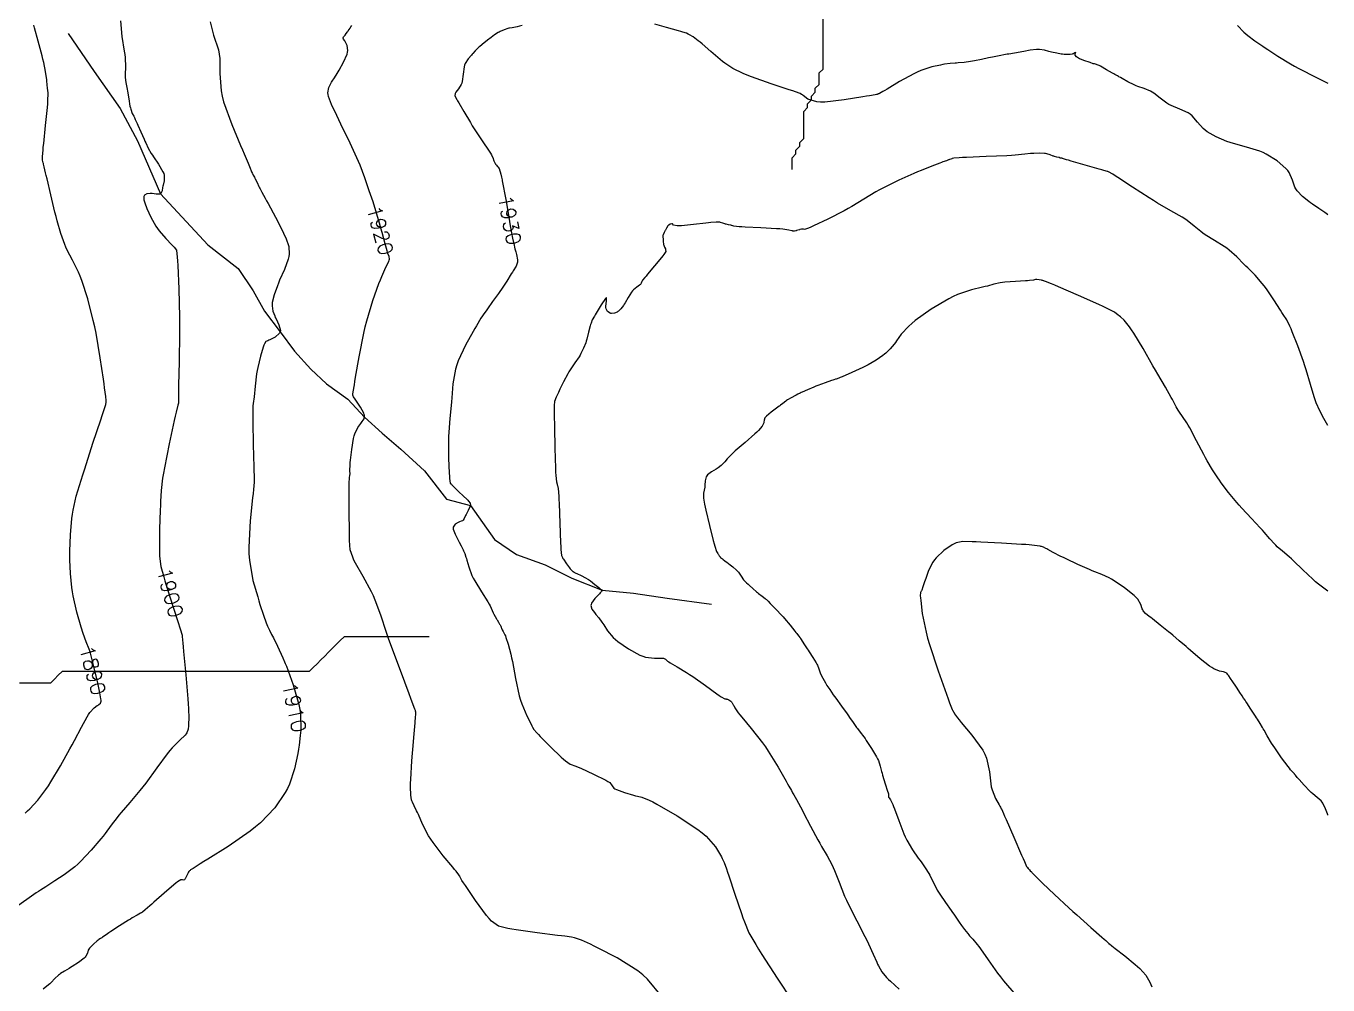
# Model space of a CAD drawing. Header units: metres. Extents: x 68 to 838477, y 94 to 1191015.
# Drawn here: x 838139.6 to 838476.5, y 1189389.2 to 1189637.4 of the extents above; entities that cross this region are included whole.
import ezdxf

# ---------------------------------------------------------------- set-up
doc = ezdxf.new("R2010")
doc.units = ezdxf.units.M
doc.header["$LTSCALE"] = 0.3
doc.layers.add('COTAS 10', color=1, linetype='Continuous')
doc.layers.add('DRENAJE', color=5, linetype='Continuous', lineweight=25)
doc.styles.get("Standard").update_dxf_attribs({"font": 'simplex.shx'})

msp = doc.modelspace()

# ---------------------------------------------------------------- linework, layer by layer
at = {"layer": 'COTAS 10'}
for points, elevation in [([(838164, 1189638.71), (838164.33, 1189634.67), (838164.99, 1189630.93), (838165.1, 1189630.04), (838165.19, 1189629.22), (838165.26, 1189626.79), (838165.21, 1189624.97), (838165.22, 1189624.52), (838165.24, 1189624.1), (838165.43, 1189622.8), (838165.69, 1189621.46), (838165.77, 1189621.02), (838165.84, 1189620.54), (838166.13, 1189618.58), (838166.46, 1189616.67), (838166.56, 1189616.24), (838166.66, 1189615.85), (838167.07, 1189614.77), (838167.46, 1189614.04), (838167.55, 1189613.87), (838167.62, 1189613.71), (838167.84, 1189613.22), (838168.15, 1189612.48), (838168.29, 1189612.15), (838168.46, 1189611.78), (838169.24, 1189610.01), (838170.11, 1189608.08), (838170.33, 1189607.61), (838170.53, 1189607.17), (838171.2, 1189605.8), (838171.97, 1189604.43), (838172.25, 1189603.99), (838172.55, 1189603.52), (838173.87, 1189601.61), (838175, 1189599.7), (838175.19, 1189599.22), (838175.32, 1189598.78), (838175.34, 1189597.37), (838175.05, 1189596.21), (838174.98, 1189595.92), (838174.92, 1189595.63), (838174.77, 1189594.71), (838174.47, 1189594.08), (838174.32, 1189593.97), (838174.14, 1189593.9), (838173.24, 1189593.89), (838172.21, 1189594.01), (838171.95, 1189594.02), (838171.69, 1189594.03), (838170.84, 1189593.95), (838170.23, 1189593.64), (838170.13, 1189593.49), (838170.07, 1189593.31), (838170.07, 1189592.45), (838170.47, 1189591.13), (838170.65, 1189590.67), (838170.86, 1189590.16), (838171.86, 1189587.94), (838173.19, 1189585.57), (838173.61, 1189584.95), (838174.04, 1189584.36), (838175.78, 1189582.37), (838177.33, 1189580.78), (838177.65, 1189580.44), (838177.91, 1189580.14), (838178.47, 1189579.39), (838178.71, 1189577.56), (838178.78, 1189576.58), (838178.85, 1189575.39), (838179.1, 1189569.39), (838179.26, 1189562.02), (838179.28, 1189559.98), (838179.29, 1189557.93), (838179.19, 1189550.52), (838179.05, 1189544.47), (838179.03, 1189543.28), (838179.02, 1189542.3), (838179.03, 1189540.52), (838179.04, 1189540.08), (838179.02, 1189539.95), (838179, 1189539.82), (838178.85, 1189539.29), (838178.38, 1189537.42), (838178.16, 1189536.44), (838177.9, 1189535.26), (838176.63, 1189529.29), (838175.36, 1189523.01), (838175.11, 1189521.62), (838174.91, 1189520.38), (838174.5, 1189517.17), (838174.37, 1189514.29), (838174.33, 1189513.26), (838174.28, 1189512.12), (838174.11, 1189507.17), (838174.06, 1189502.27), (838174.08, 1189501.17), (838174.09, 1189501.13), (838174.13, 1189500.18), (838174.46, 1189497.52), (838175.19, 1189494.8), (838175.5, 1189493.77), (838175.85, 1189492.63), (838177.47, 1189487.52), (838179, 1189482.77), (838179.29, 1189481.86), (838179.53, 1189481.13), (838179.91, 1189479.94), (838179.92, 1189479.83), (838179.93, 1189479.77), (838179.93, 1189479.71), (838179.96, 1189479.41), (838180.12, 1189477.67), (838180.21, 1189476.7), (838180.33, 1189475.51), (838180.9, 1189469.47), (838181.45, 1189463.23), (838181.54, 1189461.91), (838181.61, 1189460.78), (838181.67, 1189458.17), (838181.59, 1189456.87), (838181.58, 1189456.56), (838181.57, 1189456.26), (838181.55, 1189455.36), (838181.21, 1189454.46), (838180.99, 1189454.17), (838180.73, 1189453.85), (838179.33, 1189452.55), (838177.36, 1189450.57), (838176.74, 1189449.83), (838176.07, 1189449.01), (838173.39, 1189445.35), (838170.54, 1189441.43), (838169.79, 1189440.44), (838169.04, 1189439.5), (838166.44, 1189436.42), (838164.16, 1189433.81), (838163.62, 1189433.15), (838163.12, 1189432.53), (838161.61, 1189430.5), (838160.05, 1189428.41), (838159.52, 1189427.73), (838158.94, 1189427.01), (838156.46, 1189424.08), (838153.69, 1189421.16), (838152.93, 1189420.44), (838152.17, 1189419.77), (838149.44, 1189417.69), (838147.04, 1189416.12), (838146.5, 1189415.76), (838146.01, 1189415.45), (838144.66, 1189414.6), (838143.29, 1189413.72), (838142.78, 1189413.38), (838142.22, 1189413), (838139.73, 1189411.29), (838137.41, 1189409.69)], 1900), ([(838139.34, 1189433.66), (838139.93, 1189434.22), (838140.52, 1189434.8), (838142.58, 1189437.02), (838144.71, 1189439.8), (838145.34, 1189440.73), (838145.99, 1189441.73), (838148.49, 1189445.91), (838150.9, 1189450.26), (838151.5, 1189451.36), (838152.07, 1189452.43), (838153.89, 1189455.91), (838155.38, 1189458.62), (838155.74, 1189459.2), (838156.09, 1189459.7), (838157.18, 1189460.89), (838158.01, 1189461.49), (838158.19, 1189461.63), (838158.36, 1189461.75), (838158.8, 1189462.09), (838158.98, 1189462.65), (838158.98, 1189462.92), (838158.95, 1189463.24), (838158.69, 1189464.79), (838158.2, 1189466.97), (838158.04, 1189467.69), (838157.87, 1189468.45), (838157.15, 1189471.61), (838156.36, 1189474.71), (838156.14, 1189475.44), (838155.93, 1189476.1), (838155.16, 1189478.03), (838154.33, 1189480.14), (838154.07, 1189480.92), (838154.05, 1189481), (838153.8, 1189481.79), (838152.75, 1189485.65), (838151.8, 1189489.88), (838151.59, 1189490.98), (838151.42, 1189492.05), (838151.03, 1189495.65), (838150.9, 1189499.26), (838150.9, 1189500.33), (838150.91, 1189501.44), (838151.06, 1189505.69), (838151.44, 1189509.93), (838151.59, 1189511.03), (838151.77, 1189512.1), (838152.57, 1189515.69), (838153.8, 1189519.85), (838154.25, 1189521.27), (838154.74, 1189522.82), (838156.88, 1189529.41), (838158.88, 1189535.43), (838159.28, 1189536.62), (838159.6, 1189537.6), (838160.21, 1189539.41), (838160.32, 1189540.02), (838160.32, 1189540.23), (838160.32, 1189540.47), (838160.21, 1189541.52), (838159.89, 1189543.78), (838159.75, 1189544.78), (838159.57, 1189545.95), (838158.76, 1189551.52), (838157.68, 1189557.9), (838157.33, 1189559.57), (838156.97, 1189561.2), (838155.52, 1189566.76), (838153.97, 1189571.51), (838153.54, 1189572.64), (838153.12, 1189573.68), (838151.6, 1189576.76), (838150.23, 1189579.37), (838149.89, 1189580.12), (838149.57, 1189580.88), (838148.56, 1189583.71), (838147.62, 1189587.01), (838147.34, 1189588.07), (838147.05, 1189589.18), (838145.95, 1189593.71), (838144.99, 1189597.82), (838144.79, 1189598.67), (838144.62, 1189599.4), (838144.26, 1189600.99), (838144.1, 1189601.66), (838144.06, 1189601.81), (838144.03, 1189601.95), (838143.92, 1189602.33), (838143.86, 1189602.7), (838143.84, 1189602.82), (838143.84, 1189602.97), (838143.83, 1189603.59), (838143.96, 1189605.24), (838144.03, 1189606.04), (838144.13, 1189606.99), (838144.62, 1189611.62), (838145.08, 1189616.29), (838145.16, 1189617.26), (838145.22, 1189618.1), (838145.26, 1189619.94), (838145.17, 1189620.85), (838145.14, 1189621.09), (838145.12, 1189621.34), (838145.07, 1189622.2), (838144.97, 1189623.24), (838144.93, 1189623.6), (838144.88, 1189623.99), (838144.62, 1189625.66), (838144.15, 1189627.99), (838143.95, 1189628.81), (838143.73, 1189629.7), (838142.71, 1189633.5), (838141.76, 1189636.97), (838141.59, 1189637.64)], 1890), ([(838187.25, 1189638.45), (838188.09, 1189635.08), (838189.34, 1189631.21), (838189.55, 1189630.13), (838189.7, 1189629.04), (838189.76, 1189625.08), (838190.03, 1189620.64), (838190.31, 1189619.24), (838190.68, 1189617.78), (838192.79, 1189611.89), (838195.07, 1189606.49), (838195.56, 1189605.33), (838195.99, 1189604.32), (838197.01, 1189601.89), (838197.53, 1189600.65), (838197.64, 1189600.39), (838197.73, 1189600.17), (838197.94, 1189599.68), (838198.07, 1189599.39), (838198.12, 1189599.29), (838198.17, 1189599.2), (838198.38, 1189598.8), (838198.67, 1189598.24), (838198.77, 1189598.04), (838198.88, 1189597.82), (838199.34, 1189596.87), (838199.85, 1189595.83), (838199.99, 1189595.56), (838200.12, 1189595.29), (838200.61, 1189594.37), (838201.43, 1189592.84), (838201.79, 1189592.18), (838202.19, 1189591.43), (838204.1, 1189587.9), (838206.01, 1189584.2), (838206.41, 1189583.34), (838206.76, 1189582.56), (838207.58, 1189580.35), (838207.69, 1189578.38), (838207.59, 1189577.75), (838207.44, 1189577.09), (838206.44, 1189574.39), (838205.2, 1189571.6), (838204.91, 1189570.88), (838204.63, 1189570.18), (838203.79, 1189567.85), (838203.3, 1189565.87), (838203.24, 1189565.39), (838203.22, 1189564.95), (838203.41, 1189563.6), (838203.91, 1189562.36), (838204.08, 1189561.99), (838204.27, 1189561.59), (838205.03, 1189560.06), (838205.4, 1189558.58), (838205.33, 1189558.22), (838205.19, 1189557.89), (838204.04, 1189556.89), (838202.67, 1189556.2), (838202.39, 1189556.06), (838202.15, 1189555.95), (838201.61, 1189555.73), (838201.24, 1189555.11), (838201.09, 1189554.75), (838200.94, 1189554.3), (838200.23, 1189551.98), (838199.53, 1189549.04), (838199.37, 1189548.2), (838199.22, 1189547.34), (838198.83, 1189544.16), (838198.58, 1189541.4), (838198.52, 1189540.81), (838198.46, 1189540.29), (838198.3, 1189539.07), (838198.24, 1189537.09), (838198.24, 1189536.1), (838198.25, 1189534.92), (838198.38, 1189529.07), (838198.53, 1189523.25), (838198.56, 1189522.09), (838198.58, 1189521.13), (838198.6, 1189519.29), (838198.43, 1189517.42), (838198.33, 1189516.43), (838198.21, 1189515.25), (838197.57, 1189509.29), (838197.2, 1189502.5), (838197.25, 1189500.8), (838197.36, 1189499.17), (838198.28, 1189493.91), (838199.52, 1189489.63), (838199.82, 1189488.62), (838200.11, 1189487.68), (838201, 1189484.91), (838201.71, 1189482.92), (838201.88, 1189482.48), (838202.04, 1189482.07), (838202.54, 1189481), (838203.12, 1189479.89), (838203.34, 1189479.46), (838203.59, 1189478.99), (838204.68, 1189476.86), (838206.06, 1189473.83), (838206.49, 1189472.79), (838206.66, 1189472.37), (838206.94, 1189471.66), (838208.72, 1189466.86), (838210.18, 1189461.79), (838210.43, 1189460.5), (838210.61, 1189459.25), (838210.71, 1189455.14), (838210.55, 1189453.77), (838210.25, 1189451.28), (838210.08, 1189450.2), (838209.9, 1189449.11), (838209.08, 1189445.14), (838207.72, 1189441.14), (838207.2, 1189440.05), (838206.61, 1189438.96), (838203.94, 1189435.06), (838200.22, 1189431.18), (838198.96, 1189430.1), (838197.61, 1189429.01), (838191.9, 1189425.06), (838186.65, 1189421.78), (838185.58, 1189421.11), (838184.67, 1189420.54), (838182.79, 1189419.36), (838182.14, 1189418.94), (838182.01, 1189418.84), (838181.9, 1189418.76), (838181.68, 1189418.56), (838181.54, 1189418.29), (838181.49, 1189418.17), (838181.42, 1189418.02), (838181.11, 1189417.31), (838180.76, 1189416.64), (838180.67, 1189416.52), (838180.58, 1189416.43), (838180.3, 1189416.32), (838180.03, 1189416.38), (838179.95, 1189416.39), (838179.88, 1189416.39), (838179.59, 1189416.38), (838178.75, 1189415.83), (838178.33, 1189415.49), (838177.82, 1189415.08), (838175.29, 1189412.91), (838172.67, 1189410.62), (838172.11, 1189410.13), (838171.62, 1189409.7), (838170.43, 1189408.64), (838169.66, 1189408.03), (838169.43, 1189407.87), (838169.2, 1189407.72), (838168.31, 1189407.23), (838167.04, 1189406.52), (838166.57, 1189406.24), (838166.05, 1189405.92), (838163.72, 1189404.46), (838161.5, 1189403.01), (838161.03, 1189402.71), (838160.64, 1189402.44), (838159.76, 1189401.83), (838159.36, 1189401.53), (838159.25, 1189401.46), (838159.16, 1189401.4), (838158.86, 1189401.23), (838158.41, 1189400.93), (838158.22, 1189400.77), (838158, 1189400.59), (838156.98, 1189399.7), (838156.01, 1189398.7), (838155.82, 1189398.45), (838155.67, 1189398.21), (838155.43, 1189397.44), (838155.07, 1189396.64), (838154.85, 1189396.39), (838154.58, 1189396.11), (838153.14, 1189395), (838151.49, 1189393.93), (838151.09, 1189393.67), (838150.71, 1189393.44), (838149.52, 1189392.76), (838148.5, 1189392.12), (838148.23, 1189391.92), (838147.96, 1189391.7), (838147.04, 1189390.81), (838146.03, 1189389.8), (838145.71, 1189389.51), (838145.37, 1189389.21), (838144.02, 1189388.1)], 1910), ([(838304.14, 1189386.2), (838300.39, 1189390.68), (838299.18, 1189391.79), (838297.89, 1189392.85), (838292.58, 1189396.2), (838287.63, 1189398.71), (838286.56, 1189399.24), (838285.63, 1189399.7), (838283.33, 1189400.75), (838282.07, 1189401.23), (838281.77, 1189401.33), (838281.5, 1189401.41), (838280.75, 1189401.57), (838279.03, 1189401.77), (838278.15, 1189401.88), (838277.1, 1189402.01), (838271.85, 1189402.68), (838266.44, 1189403.43), (838265.28, 1189403.61), (838264.27, 1189403.79), (838261.85, 1189404.36), (838260.05, 1189405.71), (838259.43, 1189406.37), (838258.75, 1189407.16), (838255.86, 1189411.06), (838253.27, 1189414.89), (838252.78, 1189415.62), (838252.38, 1189416.22), (838251.79, 1189417.22), (838251.79, 1189417.35), (838251.77, 1189417.4), (838251.75, 1189417.45), (838251.61, 1189417.68), (838250.88, 1189418.6), (838250.48, 1189419.08), (838250, 1189419.67), (838247.56, 1189422.6), (838244.91, 1189426.03), (838244.3, 1189426.93), (838243.75, 1189427.81), (838242.19, 1189430.8), (838241.12, 1189433.26), (838240.87, 1189433.8), (838240.65, 1189434.28), (838239.99, 1189435.54), (838239.54, 1189436.5), (838239.44, 1189436.8), (838239.35, 1189437.11), (838239.11, 1189438.33), (838239.06, 1189440.48), (838239.09, 1189441.38), (838239.13, 1189442.4), (838239.45, 1189447.17), (838239.83, 1189452.09), (838239.93, 1189453.21), (838240.01, 1189454.22), (838240.25, 1189456.99), (838240.4, 1189458.68), (838240.43, 1189459.02), (838240.44, 1189459.3), (838240.45, 1189459.82), (838240.38, 1189460.02), (838240.36, 1189460.09), (838240.33, 1189460.18), (838240.2, 1189460.56), (838239.53, 1189462.36), (838239.16, 1189463.34), (838238.71, 1189464.53), (838236.44, 1189470.56), (838233.96, 1189477.26), (838233.39, 1189478.87), (838232.86, 1189480.38), (838231.36, 1189484.92), (838229.94, 1189488.8), (838229.46, 1189489.89), (838228.95, 1189490.97), (838226.8, 1189494.92), (838224.83, 1189498.4), (838224.44, 1189499.18), (838224.12, 1189499.89), (838223.49, 1189501.79), (838223.31, 1189504.19), (838223.28, 1189505.2), (838223.25, 1189506.36), (838223.18, 1189511.83), (838223.17, 1189517.09), (838223.18, 1189518.12), (838223.19, 1189518.98), (838223.29, 1189520.53), (838223.38, 1189521.02), (838223.4, 1189521.21), (838223.41, 1189521.42), (838223.4, 1189522.34), (838223.45, 1189523.82), (838223.49, 1189524.39), (838223.55, 1189525.01), (838223.86, 1189527.81), (838224.34, 1189530.65), (838224.51, 1189531.29), (838224.68, 1189531.87), (838225.43, 1189533.47), (838226.19, 1189534.55), (838226.37, 1189534.81), (838226.54, 1189535.05), (838227.06, 1189535.75), (838227.19, 1189536.57), (838227.11, 1189536.88), (838226.98, 1189537.22), (838226.12, 1189538.78), (838225.13, 1189540.27), (838224.92, 1189540.58), (838224.74, 1189540.85), (838224.32, 1189541.44), (838224.16, 1189541.81), (838224.14, 1189541.94), (838224.14, 1189542.08), (838224.21, 1189542.7), (838224.53, 1189544.52), (838224.69, 1189545.42), (838224.87, 1189546.49), (838225.76, 1189551.79), (838226.96, 1189557.94), (838227.34, 1189559.54), (838227.73, 1189561.1), (838229.32, 1189566.38), (838230.89, 1189570.73), (838231.27, 1189571.71), (838231.62, 1189572.59), (838232.72, 1189574.96), (838233.43, 1189576.44), (838233.54, 1189576.76), (838233.61, 1189577.04), (838233.57, 1189577.75), (838233.24, 1189578.53), (838233.14, 1189578.86), (838233.02, 1189579.25), (838232.53, 1189581.04), (838231.72, 1189583.99), (838231.4, 1189585.1), (838231.04, 1189586.34), (838229.37, 1189591.87), (838228.4, 1189594.76), (838227.28, 1189598.08), (838226.65, 1189599.75), (838226, 1189601.39), (838223.45, 1189607.12), (838221.06, 1189612.04), (838220.01, 1189614.21), (838218.61, 1189617.12), (838217.83, 1189619.16), (838217.73, 1189619.65), (838217.68, 1189620.1), (838217.9, 1189621.48), (838218.46, 1189622.56), (838218.61, 1189622.84), (838218.77, 1189623.11), (838219.37, 1189624), (838220.1, 1189625.11), (838220.35, 1189625.53), (838220.62, 1189625.99), (838221.76, 1189628.04), (838222.67, 1189630.14), (838222.8, 1189630.63), (838222.88, 1189631.07), (838222.7, 1189632.36), (838222.23, 1189633.23), (838222.12, 1189633.42), (838222.03, 1189633.58), (838221.75, 1189633.99), (838221.61, 1189634.23), (838221.61, 1189634.3), (838221.61, 1189634.37), (838221.74, 1189634.6), (838221.98, 1189634.88), (838222.05, 1189634.97), (838222.13, 1189635.07), (838222.42, 1189635.48), (838222.73, 1189635.91), (838222.82, 1189636.02), (838222.9, 1189636.14), (838223.2, 1189636.52), (838223.44, 1189636.86), (838223.49, 1189636.94), (838223.54, 1189637.01), (838223.64, 1189637.23), (838223.92, 1189637.57)], 1920), ([(838476.51, 1189588.51), (838476.4, 1189588.6), (838476.07, 1189588.84), (838475.72, 1189589.1), (838474.18, 1189590.13), (838472.47, 1189591.3), (838472.01, 1189591.64), (838471.54, 1189591.99), (838469.9, 1189593.3), (838468.51, 1189594.78), (838468.22, 1189595.23), (838467.95, 1189595.69), (838467.32, 1189597.52), (838466.48, 1189599.47), (838466.09, 1189600.01), (838465.63, 1189600.55), (838463.41, 1189602.52), (838460.56, 1189604.26), (838459.71, 1189604.67), (838458.84, 1189605.04), (838455.45, 1189606.08), (838452.07, 1189606.98), (838451.2, 1189607.26), (838450.36, 1189607.55), (838447.56, 1189608.69), (838445.24, 1189610.03), (838444.69, 1189610.44), (838444.19, 1189610.87), (838442.74, 1189612.56), (838441.33, 1189614.17), (838440.85, 1189614.55), (838440.34, 1189614.9), (838438.17, 1189615.89), (838435.92, 1189616.81), (838435.35, 1189617.11), (838434.81, 1189617.43), (838433.08, 1189618.77), (838431.49, 1189620.03), (838431.05, 1189620.31), (838430.6, 1189620.56), (838428.98, 1189621.21), (838427.33, 1189621.75), (838426.87, 1189621.94), (838426.4, 1189622.14), (838424.69, 1189623), (838423.29, 1189623.78), (838422.8, 1189624.06), (838422.41, 1189624.27), (838422.35, 1189624.31), (838422.33, 1189624.32), (838422.31, 1189624.34), (838422.23, 1189624.4), (838422.12, 1189624.47), (838422.08, 1189624.49), (838422.04, 1189624.51), (838421.87, 1189624.57), (838421.34, 1189624.84), (838421.08, 1189624.99), (838420.77, 1189625.16), (838419.21, 1189626.08), (838417.63, 1189626.99), (838417.3, 1189627.16), (838417.02, 1189627.31), (838416.39, 1189627.55), (838416.12, 1189627.58), (838416.06, 1189627.58), (838416.01, 1189627.59), (838415.9, 1189627.6), (838415.8, 1189627.62), (838415.77, 1189627.63), (838415.73, 1189627.65), (838415.55, 1189627.72), (838415.13, 1189627.87), (838414.94, 1189627.94), (838414.71, 1189628.02), (838413.6, 1189628.39), (838412.46, 1189628.83), (838412.21, 1189628.94), (838411.98, 1189629.06), (838411.39, 1189629.45), (838411.1, 1189629.82), (838411.07, 1189629.93), (838411.05, 1189630.02), (838411.14, 1189630.36), (838411.25, 1189630.57), (838411.24, 1189630.59), (838411.22, 1189630.59), (838411, 1189630.44), (838410.62, 1189630.22), (838410.49, 1189630.17), (838410.35, 1189630.14), (838409.77, 1189630.06), (838409.21, 1189630.04), (838409.09, 1189630.04), (838408.97, 1189630.03), (838408.67, 1189630.01), (838408.46, 1189630), (838408.41, 1189630), (838408.36, 1189630), (838408.22, 1189630.01), (838407.85, 1189630.08), (838407.66, 1189630.12), (838407.44, 1189630.16), (838406.31, 1189630.38), (838404.99, 1189630.66), (838404.64, 1189630.74), (838404.3, 1189630.82), (838403.13, 1189631.14), (838401.89, 1189631.33), (838401.51, 1189631.34), (838401.1, 1189631.33), (838399.46, 1189631.13), (838397.76, 1189630.81), (838397.31, 1189630.73), (838396.88, 1189630.65), (838395.4, 1189630.4), (838393.93, 1189630.15), (838393.5, 1189630.08), (838393.07, 1189630), (838391.41, 1189629.71), (838389.66, 1189629.37), (838389.17, 1189629.27), (838388.67, 1189629.16), (838386.83, 1189628.75), (838385, 1189628.37), (838384.51, 1189628.28), (838384.03, 1189628.21), (838382.34, 1189627.99), (838380.8, 1189627.84), (838380.4, 1189627.8), (838380.02, 1189627.77), (838378.76, 1189627.68), (838377.31, 1189627.5), (838376.81, 1189627.41), (838376.27, 1189627.31), (838373.96, 1189626.81), (838371.12, 1189625.86), (838370.23, 1189625.47), (838369.31, 1189625.03), (838365.63, 1189623.01), (838362.44, 1189621.1), (838361.82, 1189620.73), (838361.32, 1189620.44), (838360.48, 1189619.95), (838360.39, 1189619.91), (838360.36, 1189619.9), (838360.33, 1189619.89), (838360.23, 1189619.85), (838360.14, 1189619.81), (838360.12, 1189619.8), (838360.1, 1189619.8), (838360.05, 1189619.77), (838360, 1189619.75), (838359.98, 1189619.74), (838359.97, 1189619.74), (838359.92, 1189619.71), (838359.8, 1189619.68), (838359.74, 1189619.67), (838359.67, 1189619.66), (838359.33, 1189619.6), (838357.85, 1189619.36), (838357.06, 1189619.23), (838356.1, 1189619.07), (838351.29, 1189618.27), (838346.27, 1189617.7), (838345.19, 1189617.69), (838344.24, 1189617.74), (838341.91, 1189618.46), (838340.71, 1189619.38), (838340.48, 1189619.56), (838340.28, 1189619.7), (838339.93, 1189619.95), (838338.72, 1189620.36), (838337.99, 1189620.6), (838337.08, 1189620.9), (838332.37, 1189622.46), (838327.3, 1189624.23), (838326.16, 1189624.67), (838325.15, 1189625.09), (838322.46, 1189626.41), (838320.42, 1189627.8), (838319.81, 1189628.26), (838319.19, 1189628.76), (838316.78, 1189630.82), (838314.54, 1189632.79), (838314.02, 1189633.22), (838313.55, 1189633.6), (838312.19, 1189634.57), (838311.27, 1189635.12), (838311.07, 1189635.24), (838310.9, 1189635.34), (838310.46, 1189635.56), (838309.51, 1189635.85), (838309.01, 1189636), (838308.41, 1189636.17), (838305.35, 1189637.01), (838302.28, 1189637.85)], 1930), ([(838453.13, 1189637.58), (838454.78, 1189635.81), (838455.26, 1189635.37), (838455.74, 1189634.94), (838457.58, 1189633.57), (838459.65, 1189632.2), (838460.29, 1189631.78), (838460.96, 1189631.34), (838463.58, 1189629.58), (838466.83, 1189627.58), (838467.88, 1189626.99), (838468.99, 1189626.38), (838473.58, 1189624.05), (838476.51, 1189622.63)], 1920), ([(838267.96, 1189637.54), (838267.24, 1189637.35), (838266.64, 1189637.21), (838265.37, 1189636.96), (838264.71, 1189636.86), (838264.49, 1189636.81), (838264.26, 1189636.75), (838263.29, 1189636.42), (838262.27, 1189635.98), (838262, 1189635.84), (838261.73, 1189635.7), (838260.84, 1189635.12), (838259.9, 1189634.42), (838259.61, 1189634.2), (838259.31, 1189633.97), (838258.12, 1189633.06), (838256.99, 1189632.14), (838256.73, 1189631.92), (838256.49, 1189631.7), (838255.83, 1189631.02), (838255.24, 1189630.33), (838255.05, 1189630.11), (838254.84, 1189629.88), (838253.98, 1189628.93), (838253.21, 1189627.68), (838253.05, 1189627.26), (838252.93, 1189626.81), (838252.69, 1189624.92), (838252.46, 1189623.05), (838252.34, 1189622.62), (838252.2, 1189622.23), (838251.47, 1189621.11), (838250.8, 1189620.31), (838250.69, 1189620.12), (838250.61, 1189619.93), (838250.58, 1189619.36), (838251.05, 1189618.42), (838251.27, 1189618.01), (838251.54, 1189617.53), (838252.85, 1189615.24), (838254.55, 1189612.43), (838255.06, 1189611.61), (838255.58, 1189610.79), (838257.64, 1189607.69), (838259.4, 1189605.04), (838259.74, 1189604.5), (838260.02, 1189604.04), (838260.5, 1189603.08), (838260.58, 1189602.68), (838260.62, 1189602.57), (838260.65, 1189602.47), (838260.82, 1189602.13), (838261, 1189601.82), (838261.05, 1189601.74), (838261.1, 1189601.67), (838261.29, 1189601.4), (838261.5, 1189601.11), (838261.57, 1189601.02), (838261.65, 1189600.93), (838261.97, 1189600.54), (838262.45, 1189599.05), (838262.63, 1189598.26), (838262.76, 1189597.62), (838262.83, 1189597.3), (838263.71, 1189592.49), (838264.59, 1189587.38), (838264.79, 1189586.24), (838264.97, 1189585.21), (838265.48, 1189582.49), (838265.88, 1189580.65), (838265.99, 1189580.18), (838266.1, 1189579.72), (838266.31, 1189578.96), (838266.52, 1189578.22), (838266.75, 1189576.92), (838266.75, 1189576.59), (838266.72, 1189576.27), (838266.37, 1189575.24), (838265.67, 1189574.07), (838265.42, 1189573.67), (838265.15, 1189573.23), (838263.97, 1189571.37), (838262.6, 1189569.28), (838262.2, 1189568.71), (838261.81, 1189568.14), (838260.33, 1189566.09), (838258.95, 1189564.18), (838258.61, 1189563.7), (838258.29, 1189563.23), (838257.29, 1189561.74), (838256.14, 1189559.84), (838255.73, 1189559.13), (838255.28, 1189558.34), (838253.3, 1189554.79), (838251.43, 1189550.77), (838251.05, 1189549.68), (838250.73, 1189548.6), (838250.05, 1189544.79), (838249.75, 1189541.13), (838249.66, 1189540.15), (838249.57, 1189539.18), (838249.22, 1189535.81), (838248.96, 1189532.23), (838248.92, 1189531.14), (838248.9, 1189530), (838248.93, 1189525.53), (838249.07, 1189521.64), (838249.12, 1189520.88), (838249.17, 1189520.25), (838249.36, 1189519.1), (838249.65, 1189518.77), (838249.75, 1189518.65), (838249.87, 1189518.53), (838250.38, 1189518), (838251.08, 1189517.31), (838251.32, 1189517.09), (838251.58, 1189516.84), (838252.67, 1189515.83), (838253.7, 1189514.86), (838253.91, 1189514.64), (838254.1, 1189514.44), (838254.52, 1189513.91), (838254.58, 1189513.38), (838254.53, 1189513.18), (838254.46, 1189512.96), (838253.99, 1189511.97), (838253.44, 1189510.97), (838253.32, 1189510.74), (838253.21, 1189510.52), (838252.93, 1189509.9), (838252.7, 1189509.5), (838252.63, 1189509.42), (838252.54, 1189509.35), (838252.19, 1189509.23), (838251.72, 1189509.09), (838251.56, 1189509.01), (838251.38, 1189508.92), (838250.65, 1189508.47), (838250.14, 1189507.72), (838250.11, 1189507.45), (838250.13, 1189507.15), (838250.59, 1189505.85), (838251.31, 1189504.48), (838251.49, 1189504.14), (838251.66, 1189503.83), (838252.19, 1189502.83), (838252.61, 1189502), (838252.71, 1189501.78), (838252.81, 1189501.57), (838253.1, 1189500.86), (838253.42, 1189499.92), (838253.52, 1189499.57), (838253.64, 1189499.18), (838254.13, 1189497.42), (838254.97, 1189495.2), (838255.31, 1189494.51), (838255.69, 1189493.78), (838257.42, 1189490.92), (838259.08, 1189488.32), (838259.42, 1189487.76), (838259.7, 1189487.28), (838260.24, 1189486.13), (838260.47, 1189485.47), (838260.54, 1189485.29), (838260.62, 1189485.12), (838260.95, 1189484.53), (838261.31, 1189483.96), (838261.41, 1189483.8), (838261.5, 1189483.65), (838261.83, 1189483.08), (838262.12, 1189482.58), (838262.18, 1189482.47), (838262.24, 1189482.36), (838262.41, 1189482.05), (838262.52, 1189481.81), (838262.55, 1189481.75), (838262.57, 1189481.7), (838262.62, 1189481.51), (838262.71, 1189481.27), (838262.75, 1189481.19), (838262.81, 1189481.09), (838263.09, 1189480.65), (838263.49, 1189479.84), (838263.62, 1189479.51), (838263.76, 1189479.14), (838264.33, 1189477.41), (838265.02, 1189474.81), (838265.22, 1189473.89), (838265.43, 1189472.88), (838266.25, 1189468.5), (838267.22, 1189464), (838267.52, 1189462.92), (838267.84, 1189461.91), (838269.13, 1189458.84), (838270.27, 1189456.7), (838270.49, 1189456.28), (838270.68, 1189455.93), (838271.02, 1189455.27), (838271.73, 1189454.48), (838272.15, 1189454.05), (838272.66, 1189453.52), (838275.3, 1189450.83), (838278.06, 1189448.14), (838278.66, 1189447.6), (838279.18, 1189447.17), (838280.43, 1189446.34), (838281.82, 1189445.82), (838282.42, 1189445.56), (838283.12, 1189445.26), (838286.45, 1189443.77), (838289.59, 1189442.21), (838290.17, 1189441.87), (838290.63, 1189441.56), (838291.26, 1189440.74), (838291.65, 1189440.11), (838291.96, 1189439.93), (838292.35, 1189439.73), (838294.49, 1189438.97), (838296.82, 1189438.3), (838297.33, 1189438.16), (838297.79, 1189438.05), (838298.97, 1189437.82), (838300.85, 1189437.02), (838301.75, 1189436.55), (838302.82, 1189435.97), (838308.04, 1189432.95), (838313.39, 1189429.46), (838314.55, 1189428.57), (838315.56, 1189427.73), (838318, 1189424.97), (838319.27, 1189422.8), (838319.53, 1189422.33), (838319.76, 1189421.91), (838320.26, 1189420.87), (838320.84, 1189419.2), (838321.11, 1189418.39), (838321.43, 1189417.43), (838322.99, 1189412.7), (838324.7, 1189407.69), (838325.11, 1189406.55), (838325.5, 1189405.52), (838326.67, 1189402.7), (838328.4, 1189399.61), (838329.14, 1189398.41), (838329.98, 1189397.06), (838333.97, 1189390.94), (838337.84, 1189385.09)], 1930), ([(838476.51, 1189534.01), (838476.17, 1189534.56), (838475.79, 1189535.2), (838475.44, 1189535.81), (838474.37, 1189537.76), (838473.45, 1189539.88), (838473.19, 1189540.6), (838472.93, 1189541.38), (838471.96, 1189544.64), (838470.86, 1189548.39), (838470.52, 1189549.47), (838470.16, 1189550.56), (838468.69, 1189554.64), (838467.29, 1189558.22), (838466.97, 1189558.99), (838466.68, 1189559.67), (838465.85, 1189561.31), (838464.95, 1189562.74), (838464.61, 1189563.28), (838464.23, 1189563.88), (838462.52, 1189566.56), (838460.57, 1189569.41), (838460.04, 1189570.11), (838459.52, 1189570.78), (838457.65, 1189572.9), (838455.81, 1189574.77), (838455.29, 1189575.28), (838454.78, 1189575.8), (838452.94, 1189577.65), (838450.93, 1189579.42), (838450.32, 1189579.89), (838449.69, 1189580.34), (838447.19, 1189581.91), (838444.76, 1189583.38), (838444.17, 1189583.78), (838443.61, 1189584.18), (838441.9, 1189585.58), (838440.07, 1189587.04), (838439.45, 1189587.47), (838438.77, 1189587.91), (838435.89, 1189589.57), (838432.4, 1189591.57), (838431.34, 1189592.21), (838430.23, 1189592.9), (838425.89, 1189595.71), (838422.14, 1189598.19), (838421.41, 1189598.66), (838420.81, 1189599.05), (838419.74, 1189599.69), (838419.57, 1189599.73), (838419.53, 1189599.74), (838419.5, 1189599.75), (838419.42, 1189599.77), (838418.51, 1189600.04), (838417.95, 1189600.2), (838417.26, 1189600.39), (838413.68, 1189601.41), (838410.08, 1189602.44), (838409.38, 1189602.64), (838408.81, 1189602.81), (838407.84, 1189603.11), (838407.7, 1189603.18), (838407.66, 1189603.19), (838407.61, 1189603.2), (838407.44, 1189603.22), (838407.29, 1189603.23), (838407.25, 1189603.23), (838407.22, 1189603.24), (838407.14, 1189603.28), (838406.99, 1189603.34), (838406.91, 1189603.36), (838406.82, 1189603.38), (838406.34, 1189603.48), (838405.73, 1189603.63), (838405.55, 1189603.69), (838405.36, 1189603.76), (838404.63, 1189604.04), (838403.73, 1189604.31), (838403.44, 1189604.37), (838403.13, 1189604.41), (838401.83, 1189604.49), (838400.38, 1189604.45), (838399.97, 1189604.42), (838399.56, 1189604.39), (838398.05, 1189604.2), (838395.59, 1189603.96), (838394.58, 1189603.89), (838393.43, 1189603.83), (838388.05, 1189603.59), (838382.93, 1189603.38), (838381.93, 1189603.34), (838381.1, 1189603.3), (838379.65, 1189603.19), (838379.36, 1189603.11), (838379.28, 1189603.09), (838379.2, 1189603.06), (838378.89, 1189602.96), (838378.53, 1189602.83), (838378.41, 1189602.79), (838378.29, 1189602.74), (838377.78, 1189602.55), (838376.86, 1189602.21), (838376.47, 1189602.07), (838376.04, 1189601.9), (838373.99, 1189601.14), (838371.21, 1189600.03), (838370.31, 1189599.65), (838369.36, 1189599.24), (838365.46, 1189597.47), (838361.47, 1189595.51), (838360.47, 1189594.98), (838359.52, 1189594.45), (838356.43, 1189592.59), (838353.29, 1189590.68), (838352.3, 1189590.13), (838351.26, 1189589.56), (838347.06, 1189587.44), (838343.37, 1189585.69), (838342.64, 1189585.36), (838342.05, 1189585.11), (838341, 1189584.75), (838340.76, 1189584.82), (838340.69, 1189584.82), (838340.61, 1189584.83), (838340.29, 1189584.8), (838339.93, 1189584.73), (838339.82, 1189584.7), (838339.72, 1189584.68), (838339.33, 1189584.56), (838338.94, 1189584.44), (838338.85, 1189584.42), (838338.75, 1189584.39), (838338.43, 1189584.32), (838338.04, 1189584.33), (838337.89, 1189584.35), (838337.73, 1189584.38), (838337.02, 1189584.57), (838335.41, 1189584.81), (838334.68, 1189584.87), (838333.82, 1189584.94), (838329.71, 1189585.16), (838325.65, 1189585.36), (838324.83, 1189585.41), (838324.15, 1189585.46), (838322.78, 1189585.62), (838322.25, 1189585.77), (838322.1, 1189585.8), (838321.94, 1189585.84), (838321.35, 1189585.96), (838320.76, 1189586.1), (838320.6, 1189586.14), (838320.44, 1189586.19), (838319.9, 1189586.39), (838319.32, 1189586.56), (838319.14, 1189586.59), (838318.95, 1189586.61), (838318.2, 1189586.64), (838316.81, 1189586.53), (838316.21, 1189586.47), (838315.53, 1189586.39), (838312.3, 1189586), (838309.18, 1189585.68), (838308.57, 1189585.65), (838308.06, 1189585.66), (838307.12, 1189585.89), (838306.85, 1189586.17), (838306.77, 1189586.21), (838306.67, 1189586.23), (838306.29, 1189586.15), (838305.89, 1189585.87), (838305.79, 1189585.76), (838305.68, 1189585.65), (838305.33, 1189585.11), (838305.03, 1189584.56), (838304.96, 1189584.44), (838304.9, 1189584.32), (838304.72, 1189583.98), (838304.59, 1189583.72), (838304.56, 1189583.66), (838304.53, 1189583.59), (838304.42, 1189583.37), (838304.35, 1189583.14), (838304.34, 1189583.07), (838304.34, 1189583), (838304.38, 1189582.71), (838304.44, 1189582.34), (838304.46, 1189582.22), (838304.46, 1189582.1), (838304.48, 1189581.57), (838304.53, 1189581.01), (838304.56, 1189580.86), (838304.6, 1189580.71), (838304.82, 1189580.18), (838305.03, 1189579.69), (838305.07, 1189579.57), (838305.09, 1189579.46), (838305.11, 1189579.08), (838304.65, 1189578.3), (838304.37, 1189577.92), (838304.02, 1189577.48), (838302.23, 1189575.3), (838300.4, 1189573.13), (838300.04, 1189572.69), (838299.73, 1189572.32), (838299.14, 1189571.58), (838298.97, 1189571.29), (838298.93, 1189571.21), (838298.89, 1189571.14), (838298.8, 1189570.85), (838298.57, 1189570.53), (838298.46, 1189570.42), (838298.32, 1189570.31), (838297.63, 1189569.84), (838296.78, 1189569.11), (838296.54, 1189568.84), (838296.3, 1189568.53), (838295.41, 1189567.16), (838294.58, 1189565.74), (838294.37, 1189565.41), (838294.17, 1189565.1), (838293.54, 1189564.23), (838292.93, 1189563.62), (838292.74, 1189563.48), (838292.55, 1189563.36), (838291.82, 1189563.05), (838291.08, 1189562.99), (838290.89, 1189563.02), (838290.71, 1189563.08), (838290.08, 1189563.47), (838289.68, 1189564.22), (838289.63, 1189564.5), (838289.62, 1189564.82), (838289.81, 1189566.24), (838289.83, 1189567.07), (838289.7, 1189567.01), (838289.52, 1189566.84), (838288.41, 1189565.19), (838287.16, 1189563.1), (838286.89, 1189562.65), (838286.66, 1189562.26), (838286.12, 1189561.32), (838285.79, 1189560.49), (838285.68, 1189560.16), (838285.58, 1189559.79), (838285.16, 1189558.12), (838284.69, 1189556.31), (838284.55, 1189555.85), (838284.41, 1189555.42), (838283.87, 1189554), (838283.18, 1189552.64), (838282.94, 1189552.23), (838282.68, 1189551.81), (838281.58, 1189550.19), (838280.38, 1189548.41), (838280.06, 1189547.89), (838279.75, 1189547.35), (838278.68, 1189545.33), (838277.75, 1189543.43), (838277.53, 1189542.98), (838277.33, 1189542.56), (838276.74, 1189541.32), (838276.37, 1189540.21), (838276.3, 1189539.87), (838276.25, 1189539.52), (838276.21, 1189538.15), (838276.28, 1189535.73), (838276.31, 1189534.72), (838276.33, 1189533.56), (838276.44, 1189528.15), (838276.57, 1189522.92), (838276.61, 1189521.88), (838276.65, 1189521.02), (838276.83, 1189519.39), (838277.01, 1189518.83), (838277.06, 1189518.64), (838277.1, 1189518.45), (838277.26, 1189517.65), (838277.42, 1189515.74), (838277.46, 1189514.84), (838277.52, 1189513.79), (838277.71, 1189508.68), (838277.9, 1189503.66), (838277.94, 1189502.68), (838277.99, 1189501.86), (838278.11, 1189500.37), (838278.38, 1189499.83), (838278.51, 1189499.61), (838278.67, 1189499.36), (838279.46, 1189498.22), (838280.25, 1189497.14), (838280.41, 1189496.92), (838280.55, 1189496.75), (838280.83, 1189496.42), (838280.95, 1189496.33), (838280.99, 1189496.3), (838281.02, 1189496.27), (838281.16, 1189496.17), (838281.42, 1189496.01), (838281.53, 1189495.95), (838281.66, 1189495.89), (838282.27, 1189495.59), (838283.02, 1189495.24), (838283.23, 1189495.14), (838283.44, 1189495.04), (838284.22, 1189494.67), (838285.1, 1189494.17), (838285.38, 1189493.98), (838285.66, 1189493.77), (838286.81, 1189492.86), (838287.81, 1189492.02), (838288.01, 1189491.86), (838288.17, 1189491.73), (838288.46, 1189491.5), (838288.52, 1189491.48), (838288.54, 1189491.47), (838288.56, 1189491.46), (838288.64, 1189491.42), (838288.69, 1189491.36), (838288.69, 1189491.34), (838288.69, 1189491.32), (838288.66, 1189491.24), (838288.58, 1189491.15), (838288.56, 1189491.12), (838288.53, 1189491.09), (838288.44, 1189490.98), (838288.12, 1189490.64), (838287.96, 1189490.46), (838286.77, 1189489.19), (838285.92, 1189487.99), (838285.81, 1189487.69), (838285.75, 1189487.39), (838286.01, 1189486.44), (838286.66, 1189485.55), (838286.85, 1189485.31), (838287.05, 1189485.06), (838287.79, 1189484.17), (838288.61, 1189483.11), (838288.85, 1189482.77), (838289.11, 1189482.4), (838290.09, 1189480.88), (838291.54, 1189479.14), (838292.09, 1189478.63), (838292.71, 1189478.11), (838295.48, 1189476.16), (838298.46, 1189474.56), (838299.21, 1189474.27), (838299.92, 1189474.04), (838302.24, 1189473.75), (838303.96, 1189473.79), (838304.3, 1189473.77), (838304.58, 1189473.73), (838305.09, 1189473.48), (838305.62, 1189472.97), (838305.91, 1189472.78), (838306.26, 1189472.55), (838308.06, 1189471.55), (838310.52, 1189470.09), (838311.3, 1189469.58), (838312.12, 1189469.03), (838315.43, 1189466.66), (838318.38, 1189464.51), (838318.97, 1189464.1), (838319.46, 1189463.77), (838320.43, 1189463.23), (838320.74, 1189463.2), (838320.82, 1189463.19), (838320.89, 1189463.17), (838321.1, 1189463.12), (838321.29, 1189463.04), (838321.36, 1189463.01), (838321.42, 1189462.97), (838321.68, 1189462.83), (838321.93, 1189462.67), (838321.98, 1189462.62), (838322.03, 1189462.58), (838322.16, 1189462.44), (838322.26, 1189462.29), (838322.29, 1189462.25), (838322.32, 1189462.2), (838322.43, 1189462.02), (838322.58, 1189461.73), (838322.64, 1189461.61), (838322.71, 1189461.48), (838323.02, 1189460.89), (838323.89, 1189459.64), (838324.31, 1189459.1), (838324.81, 1189458.48), (838327.27, 1189455.53), (838330.15, 1189451.87), (838330.91, 1189450.8), (838331.66, 1189449.7), (838334.23, 1189445.53), (838336.27, 1189441.97), (838336.67, 1189441.25), (838337.01, 1189440.66), (838337.65, 1189439.48), (838337.97, 1189438.88), (838338.1, 1189438.65), (838338.25, 1189438.38), (838338.95, 1189437.17), (838340.01, 1189435.26), (838340.39, 1189434.55), (838340.81, 1189433.77), (838342.62, 1189430.3), (838344.52, 1189426.72), (838344.99, 1189425.85), (838345.44, 1189425.05), (838346.87, 1189422.62), (838348.12, 1189420.32), (838348.46, 1189419.59), (838348.8, 1189418.83), (838349.99, 1189415.75), (838351.41, 1189412.19), (838351.89, 1189411.12), (838352.4, 1189410.02), (838354.55, 1189405.75), (838356.66, 1189401.69), (838357.14, 1189400.73), (838357.58, 1189399.83), (838358.8, 1189397.15), (838359.72, 1189395.1), (838359.97, 1189394.59), (838360.22, 1189394.11), (838361.08, 1189392.6), (838362.29, 1189391.1), (838362.75, 1189390.63), (838363.26, 1189390.13), (838365.57, 1189388.1)], 1940), ([(838476.51, 1189491.08), (838474.03, 1189492.96), (838473.31, 1189493.56), (838472.59, 1189494.19), (838469.99, 1189496.65), (838467.62, 1189498.98), (838467.04, 1189499.52), (838466.49, 1189500.02), (838464.79, 1189501.45), (838463.37, 1189502.63), (838463.01, 1189502.98), (838462.65, 1189503.34), (838461.45, 1189504.69), (838460.03, 1189506.35), (838459.53, 1189506.9), (838459, 1189507.49), (838456.69, 1189509.93), (838454.2, 1189512.61), (838453.55, 1189513.34), (838452.92, 1189514.07), (838450.76, 1189516.69), (838448.88, 1189519.16), (838448.41, 1189519.81), (838447.97, 1189520.43), (838446.6, 1189522.53), (838445.25, 1189524.89), (838444.82, 1189525.67), (838444.36, 1189526.51), (838442.53, 1189530.02), (838440.76, 1189533.36), (838440.35, 1189534.09), (838439.97, 1189534.73), (838438.87, 1189536.36), (838438.08, 1189537.41), (838437.89, 1189537.68), (838437.72, 1189537.95), (838437.2, 1189538.87), (838436.52, 1189540.18), (838436.24, 1189540.69), (838435.92, 1189541.27), (838434.43, 1189543.9), (838432.48, 1189547.29), (838431.88, 1189548.35), (838431.23, 1189549.46), (838428.66, 1189553.9), (838426.23, 1189557.93), (838425.67, 1189558.78), (838425.17, 1189559.52), (838423.8, 1189561.24), (838422.78, 1189562.15), (838422.5, 1189562.38), (838422.22, 1189562.59), (838421.24, 1189563.3), (838419.22, 1189564.36), (838418.3, 1189564.79), (838417.21, 1189565.3), (838411.95, 1189567.63), (838406.81, 1189569.86), (838405.8, 1189570.3), (838404.96, 1189570.65), (838403.44, 1189571.27), (838403.11, 1189571.36), (838403.03, 1189571.39), (838402.96, 1189571.41), (838402.76, 1189571.49), (838402.51, 1189571.56), (838402.41, 1189571.59), (838402.3, 1189571.61), (838401.78, 1189571.71), (838401.18, 1189571.76), (838401.02, 1189571.76), (838400.86, 1189571.75), (838400.29, 1189571.65), (838399.25, 1189571.51), (838398.78, 1189571.47), (838398.24, 1189571.42), (838395.65, 1189571.27), (838392.92, 1189571.06), (838392.29, 1189570.99), (838391.71, 1189570.91), (838390.07, 1189570.56), (838388.4, 1189570.1), (838387.79, 1189569.95), (838387.13, 1189569.78), (838384.22, 1189569.12), (838380.62, 1189567.91), (838379.51, 1189567.4), (838378.37, 1189566.82), (838373.84, 1189564.1), (838369.71, 1189561.15), (838368.81, 1189560.43), (838368.03, 1189559.75), (838366.07, 1189557.62), (838364.87, 1189555.91), (838364.56, 1189555.49), (838364.25, 1189555.09), (838363.25, 1189553.87), (838362.11, 1189552.76), (838361.73, 1189552.45), (838361.33, 1189552.13), (838359.62, 1189550.93), (838357.5, 1189549.69), (838356.83, 1189549.34), (838356.12, 1189548.99), (838353.27, 1189547.69), (838350.78, 1189546.63), (838350.29, 1189546.43), (838349.9, 1189546.26), (838349.21, 1189545.99), (838349.13, 1189545.97), (838349.11, 1189545.96), (838349.09, 1189545.96), (838349.04, 1189545.95), (838348.61, 1189545.8), (838348.36, 1189545.72), (838348.04, 1189545.61), (838346.42, 1189545.05), (838344.49, 1189544.35), (838343.98, 1189544.16), (838343.49, 1189543.96), (838341.81, 1189543.25), (838340.47, 1189542.64), (838340.18, 1189542.5), (838339.93, 1189542.38), (838339.34, 1189542.09), (838338.87, 1189541.84), (838338.69, 1189541.74), (838337.62, 1189541.15), (838336.66, 1189540.6), (838336.42, 1189540.44), (838336.18, 1189540.29), (838335.41, 1189539.72), (838334.83, 1189539.25), (838334.72, 1189539.16), (838334.63, 1189539.08), (838334.46, 1189538.96), (838334.14, 1189538.71), (838332.43, 1189537.44), (838331.18, 1189536.4), (838330.96, 1189536.17), (838330.78, 1189535.95), (838330.56, 1189535.35), (838330.55, 1189534.83), (838330.51, 1189534.67), (838330.46, 1189534.5), (838330.11, 1189533.83), (838329.15, 1189532.74), (838328.71, 1189532.31), (838328.19, 1189531.83), (838325.66, 1189529.62), (838323.11, 1189527.4), (838322.57, 1189526.91), (838322.1, 1189526.47), (838321, 1189525.34), (838320.38, 1189524.61), (838320.21, 1189524.42), (838320.04, 1189524.24), (838319.44, 1189523.62), (838318.71, 1189523.02), (838318.45, 1189522.85), (838318.18, 1189522.67), (838317, 1189522.01), (838315.94, 1189521.24), (838315.74, 1189520.99), (838315.58, 1189520.73), (838315.31, 1189519.67), (838315.27, 1189518.59), (838315.24, 1189518.32), (838315.21, 1189518.06), (838315.05, 1189517.22), (838314.9, 1189516.45), (838314.88, 1189516.23), (838314.86, 1189516.01), (838314.89, 1189515.2), (838315.18, 1189513.61), (838315.33, 1189512.9), (838315.52, 1189512.07), (838316.44, 1189508.1), (838317.42, 1189504.19), (838317.63, 1189503.39), (838317.82, 1189502.72), (838318.3, 1189501.34), (838318.6, 1189500.83), (838318.68, 1189500.71), (838318.75, 1189500.6), (838318.98, 1189500.25), (838319.19, 1189499.98), (838319.25, 1189499.91), (838319.31, 1189499.85), (838319.53, 1189499.66), (838319.81, 1189499.46), (838319.91, 1189499.39), (838320.01, 1189499.32), (838320.45, 1189499), (838321.05, 1189498.55), (838321.26, 1189498.39), (838321.49, 1189498.21), (838322.45, 1189497.44), (838323.45, 1189496.53), (838323.69, 1189496.26), (838323.93, 1189495.99), (838324.68, 1189494.97), (838325.29, 1189494.07), (838325.44, 1189493.88), (838325.57, 1189493.71), (838325.99, 1189493.29), (838326.47, 1189492.91), (838326.64, 1189492.76), (838326.84, 1189492.59), (838327.69, 1189491.83), (838328.64, 1189490.98), (838328.9, 1189490.76), (838329.15, 1189490.55), (838330.05, 1189489.84), (838330.83, 1189489.23), (838331.01, 1189489.08), (838331.17, 1189488.94), (838331.61, 1189488.51), (838332.14, 1189487.94), (838332.36, 1189487.72), (838332.6, 1189487.48), (838333.74, 1189486.35), (838335.11, 1189484.94), (838335.49, 1189484.51), (838335.88, 1189484.07), (838337.31, 1189482.32), (838338.53, 1189480.76), (838338.78, 1189480.44), (838339.01, 1189480.16), (838339.51, 1189479.55), (838339.88, 1189479.05), (838340.02, 1189478.84), (838340.18, 1189478.6), (838340.88, 1189477.52), (838341.73, 1189476.19), (838341.99, 1189475.8), (838342.24, 1189475.41), (838343.23, 1189473.92), (838344.08, 1189472.54), (838344.26, 1189472.22), (838344.41, 1189471.92), (838344.74, 1189471.05), (838344.99, 1189470.24), (838345.09, 1189469.98), (838345.21, 1189469.7), (838345.77, 1189468.57), (838346.44, 1189467.37), (838346.64, 1189467.05), (838346.83, 1189466.73), (838347.57, 1189465.63), (838348.49, 1189464.32), (838348.81, 1189463.88), (838349.15, 1189463.4), (838350.62, 1189461.37), (838352.07, 1189459.34), (838352.41, 1189458.86), (838352.72, 1189458.42), (838353.6, 1189457.13), (838354.31, 1189456.11), (838354.51, 1189455.83), (838354.72, 1189455.56), (838355.47, 1189454.6), (838356.39, 1189453.38), (838356.7, 1189452.94), (838357.03, 1189452.46), (838358.4, 1189450.37), (838359.67, 1189448.23), (838359.93, 1189447.72), (838360.15, 1189447.25), (838360.63, 1189445.85), (838360.97, 1189444.45), (838361.1, 1189443.97), (838361.25, 1189443.46), (838361.93, 1189441.28), (838362.55, 1189439.31), (838362.66, 1189438.93), (838362.74, 1189438.61), (838362.81, 1189438.02), (838362.81, 1189437.79), (838362.85, 1189437.7), (838362.91, 1189437.59), (838363.26, 1189437.1), (838363.87, 1189435.92), (838364.09, 1189435.38), (838364.34, 1189434.75), (838365.43, 1189431.71), (838366.73, 1189428.33), (838367.11, 1189427.49), (838367.51, 1189426.69), (838369.03, 1189424.15), (838370.49, 1189422.04), (838370.85, 1189421.52), (838371.2, 1189421.03), (838372.28, 1189419.48), (838373.2, 1189418.04), (838373.45, 1189417.62), (838373.68, 1189417.19), (838374.48, 1189415.56), (838375.41, 1189413.75), (838375.73, 1189413.21), (838376.08, 1189412.65), (838377.57, 1189410.49), (838379.03, 1189408.45), (838379.37, 1189407.97), (838379.68, 1189407.53), (838380.55, 1189406.22), (838381.25, 1189405.15), (838381.46, 1189404.85), (838381.67, 1189404.56), (838382.47, 1189403.49), (838383.31, 1189402.46), (838383.54, 1189402.19), (838383.77, 1189401.92), (838384.62, 1189401), (838385.74, 1189399.65), (838386.15, 1189399.1), (838386.6, 1189398.49), (838388.57, 1189395.65), (838391.02, 1189392.23), (838391.78, 1189391.25), (838392.57, 1189390.25), (838395.7, 1189386.54)], 1950), ([(838476.51, 1189433.13), (838476.49, 1189433.2), (838476.38, 1189433.46), (838475.89, 1189434.78), (838475.21, 1189436.2), (838474.98, 1189436.53), (838474.74, 1189436.84), (838473.75, 1189437.73), (838472.57, 1189438.65), (838472.21, 1189438.98), (838471.83, 1189439.34), (838470.35, 1189440.89), (838469.05, 1189442.35), (838468.79, 1189442.66), (838468.57, 1189442.91), (838468.1, 1189443.47), (838467.89, 1189443.73), (838467.83, 1189443.81), (838467.76, 1189443.88), (838467.48, 1189444.15), (838466.85, 1189444.9), (838466.56, 1189445.28), (838466.21, 1189445.74), (838464.53, 1189448.01), (838462.73, 1189450.55), (838462.32, 1189451.18), (838461.93, 1189451.77), (838460.82, 1189453.65), (838459.99, 1189455.15), (838459.78, 1189455.51), (838459.59, 1189455.85), (838458.96, 1189456.87), (838458.26, 1189457.96), (838458.01, 1189458.34), (838457.74, 1189458.76), (838456.57, 1189460.56), (838455.48, 1189462.25), (838455.26, 1189462.58), (838455.07, 1189462.87), (838454.69, 1189463.45), (838454.3, 1189464.02), (838454.12, 1189464.3), (838453.9, 1189464.63), (838452.81, 1189466.26), (838451.71, 1189467.91), (838451.48, 1189468.25), (838451.29, 1189468.54), (838450.85, 1189469.17), (838450.64, 1189469.46), (838450.58, 1189469.53), (838450.52, 1189469.6), (838450.3, 1189469.85), (838449.88, 1189470.08), (838449.7, 1189470.14), (838449.49, 1189470.19), (838448.46, 1189470.39), (838446.95, 1189471), (838446.43, 1189471.32), (838445.87, 1189471.7), (838443.45, 1189473.61), (838440.98, 1189475.75), (838440.37, 1189476.27), (838439.8, 1189476.76), (838438.03, 1189478.29), (838436.33, 1189479.73), (838435.81, 1189480.16), (838435.26, 1189480.6), (838433.09, 1189482.34), (838431.1, 1189483.91), (838430.67, 1189484.26), (838430.28, 1189484.57), (838429.3, 1189485.37), (838428.72, 1189486.04), (838428.59, 1189486.28), (838428.47, 1189486.53), (838428.12, 1189487.62), (838427.3, 1189489.03), (838426.88, 1189489.49), (838426.38, 1189489.97), (838423.88, 1189491.96), (838421.14, 1189493.81), (838420.48, 1189494.2), (838419.87, 1189494.55), (838418.03, 1189495.4), (838416.14, 1189496.12), (838415.49, 1189496.39), (838414.79, 1189496.69), (838411.79, 1189498.03), (838408.78, 1189499.45), (838408.07, 1189499.79), (838407.4, 1189500.12), (838405.43, 1189501.14), (838404.05, 1189501.9), (838403.75, 1189502.05), (838403.49, 1189502.19), (838402.88, 1189502.49), (838402.4, 1189502.65), (838402.23, 1189502.7), (838402.04, 1189502.74), (838401.21, 1189502.89), (838399.22, 1189503.08), (838398.3, 1189503.15), (838397.22, 1189503.22), (838391.99, 1189503.53), (838386.64, 1189503.81), (838385.48, 1189503.86), (838384.47, 1189503.91), (838381.99, 1189503.98), (838380.29, 1189503.62), (838379.77, 1189503.4), (838379.23, 1189503.12), (838377.1, 1189501.67), (838375.11, 1189499.77), (838374.66, 1189499.22), (838374.26, 1189498.64), (838373.15, 1189496.46), (838372.42, 1189494.42), (838372.25, 1189493.94), (838372.1, 1189493.5), (838371.68, 1189492.23), (838371.38, 1189491.38), (838371.31, 1189491.21), (838371.24, 1189491.07), (838371.04, 1189490.79), (838371.01, 1189489.89), (838371.05, 1189489.36), (838371.11, 1189488.71), (838371.52, 1189485.33), (838372.49, 1189480.51), (838372.91, 1189478.95), (838373.38, 1189477.29), (838375.63, 1189470.48), (838377.81, 1189464.41), (838378.25, 1189463.22), (838378.6, 1189462.25), (838379.28, 1189460.48), (838379.44, 1189460.17), (838379.47, 1189460.1), (838379.5, 1189460.04), (838379.58, 1189459.92), (838379.62, 1189459.85), (838379.64, 1189459.82), (838379.67, 1189459.75), (838379.71, 1189459.65), (838379.73, 1189459.6), (838379.75, 1189459.55), (838379.85, 1189459.32), (838380.62, 1189458.31), (838381.06, 1189457.77), (838381.6, 1189457.13), (838384.38, 1189453.86), (838387.16, 1189449.97), (838387.7, 1189448.94), (838388.14, 1189447.92), (838388.91, 1189444.38), (838389.23, 1189441.22), (838389.39, 1189440.45), (838389.58, 1189439.72), (838390.51, 1189437.42), (838391.42, 1189435.79), (838391.59, 1189435.48), (838391.73, 1189435.22), (838391.97, 1189434.81), (838391.98, 1189434.78), (838391.99, 1189434.78), (838391.99, 1189434.77), (838392.01, 1189434.74), (838392.51, 1189433.59), (838392.82, 1189432.88), (838393.2, 1189432), (838395.2, 1189427.4), (838397.22, 1189422.77), (838397.62, 1189421.87), (838397.94, 1189421.13), (838398.51, 1189419.85), (838398.64, 1189419.65), (838398.68, 1189419.59), (838398.72, 1189419.54), (838398.89, 1189419.34), (838399.1, 1189419.13), (838399.16, 1189419.06), (838399.23, 1189419), (838399.48, 1189418.76), (838399.79, 1189418.46), (838399.89, 1189418.35), (838399.99, 1189418.24), (838400.41, 1189417.78), (838401.5, 1189416.68), (838402.03, 1189416.17), (838402.66, 1189415.56), (838405.76, 1189412.62), (838409.47, 1189409.16), (838410.49, 1189408.23), (838411.5, 1189407.31), (838415.12, 1189404.08), (838418.01, 1189401.53), (838418.56, 1189401.04), (838419, 1189400.65), (838419.7, 1189400), (838419.7, 1189399.96), (838419.71, 1189399.95), (838419.72, 1189399.94), (838419.77, 1189399.89), (838419.83, 1189399.85), (838419.87, 1189399.83), (838419.94, 1189399.78), (838420.6, 1189399.28), (838420.99, 1189398.99), (838421.47, 1189398.62), (838423.95, 1189396.71), (838426.64, 1189394.51), (838427.26, 1189393.95), (838427.82, 1189393.42), (838429.36, 1189391.69), (838430.43, 1189389.87), (838430.68, 1189389.29), (838430.92, 1189388.67)], 1960)]:
    msp.add_lwpolyline(points, dxfattribs=dict(at, elevation=elevation))
at = {"layer": 'DRENAJE'}
for p, q in [((838150.5, 1189635.43), (838157.22, 1189625.64)), ((838157.22, 1189625.64), (838163.95, 1189616.05)), ((838163.95, 1189616.05), (838168.45, 1189607.72)), ((838168.45, 1189607.72), (838174.32, 1189593.97)), ((838174.32, 1189593.97), (838186.58, 1189580.79)), ((838186.58, 1189580.79), (838194.47, 1189574.65)), ((838194.47, 1189574.65), (838198.33, 1189568.86)), ((838198.33, 1189568.86), (838201.25, 1189563.62)), ((838201.25, 1189563.62), (838205.33, 1189558.22)), ((838205.33, 1189558.22), (838209.08, 1189553.25)), ((838209.08, 1189553.25), (838213.25, 1189548.62)), ((838213.25, 1189548.62), (838217.34, 1189544.75)), ((838217.34, 1189544.75), (838222.81, 1189540.78)), ((838222.81, 1189540.78), (838227.12, 1189536.16)), ((838227.12, 1189536.16), (838231.71, 1189531.98)), ((838231.71, 1189531.98), (838236.59, 1189527.9)), ((838236.59, 1189527.9), (838242.65, 1189522.22)), ((838242.65, 1189522.22), (838248.38, 1189514.95)), ((838248.38, 1189514.95), (838254.55, 1189513.28)), ((838254.55, 1189513.28), (838260.81, 1189504.5)), ((838260.81, 1189504.5), (838266.52, 1189500.58)), ((838266.52, 1189500.58), (838273.96, 1189497.96)), ((838273.96, 1189497.96), (838280.83, 1189494.47)), ((838280.83, 1189494.47), (838288.69, 1189491.35)), ((838288.69, 1189491.35), (838296.74, 1189490.56)), ((838296.74, 1189490.56), (838305.47, 1189489.28)), ((838305.47, 1189489.28), (838316.95, 1189487.72))]:
    msp.add_line(p, q, dxfattribs=at)
for points in [[(838337.83, 1189600.29, 0), (838337.83, 1189603.29, 0), (838338.83, 1189604.29, 0), (838338.83, 1189605.29, 0), (838339.83, 1189606.29, 0), (838339.83, 1189607.28, 0), (838340.83, 1189608.28, 0), (838340.83, 1189615.28, 0), (838341.83, 1189616.28, 0), (838341.83, 1189617.28, 0), (838342.83, 1189618.28, 0), (838342.83, 1189619.28, 0), (838343.83, 1189620.28, 0), (838343.83, 1189621.28, 0), (838344.83, 1189622.28, 0), (838344.83, 1189625.28, 0), (838345.83, 1189626.28, 0), (838345.83, 1189662.27, 0)], [(838243.86, 1189479.33, 0), (838221.87, 1189479.33, 0), (838220.87, 1189478.33, 0), (838218.87, 1189476.33, 0), (838217.87, 1189475.33, 0), (838216.87, 1189474.33, 0), (838215.87, 1189473.33, 0), (838214.87, 1189472.33, 0), (838213.87, 1189471.33, 0), (838212.87, 1189470.33, 0), (838148.9, 1189470.33, 0), (838147.9, 1189469.33, 0), (838146.9, 1189468.33, 0), (838145.9, 1189467.33, 0), (838137.9, 1189467.33, 0)]]:
    msp.add_polyline3d(points, dxfattribs=at)

# ---------------------------------------------------------------- texts
at = {"layer": 'COTAS 10', "char_height": 3.8, "attachment_point": 7}
for s, insert, rotation in [('1930', (838261.67, 1189593.23, 1930), 280.7913), ('1920', (838227.66, 1189590.26, 1920), 285.3524), ('1900', (838173.35, 1189496.53, 1900), 284.9952), ('1890', (838153.31, 1189476.4, 1890), 285.0534), ('1910', (838205.84, 1189467, 1910), 281.8218)]:
    msp.add_mtext(s, dxfattribs=dict(at, insert=insert, rotation=rotation))

doc.saveas('drawing.dxf')
